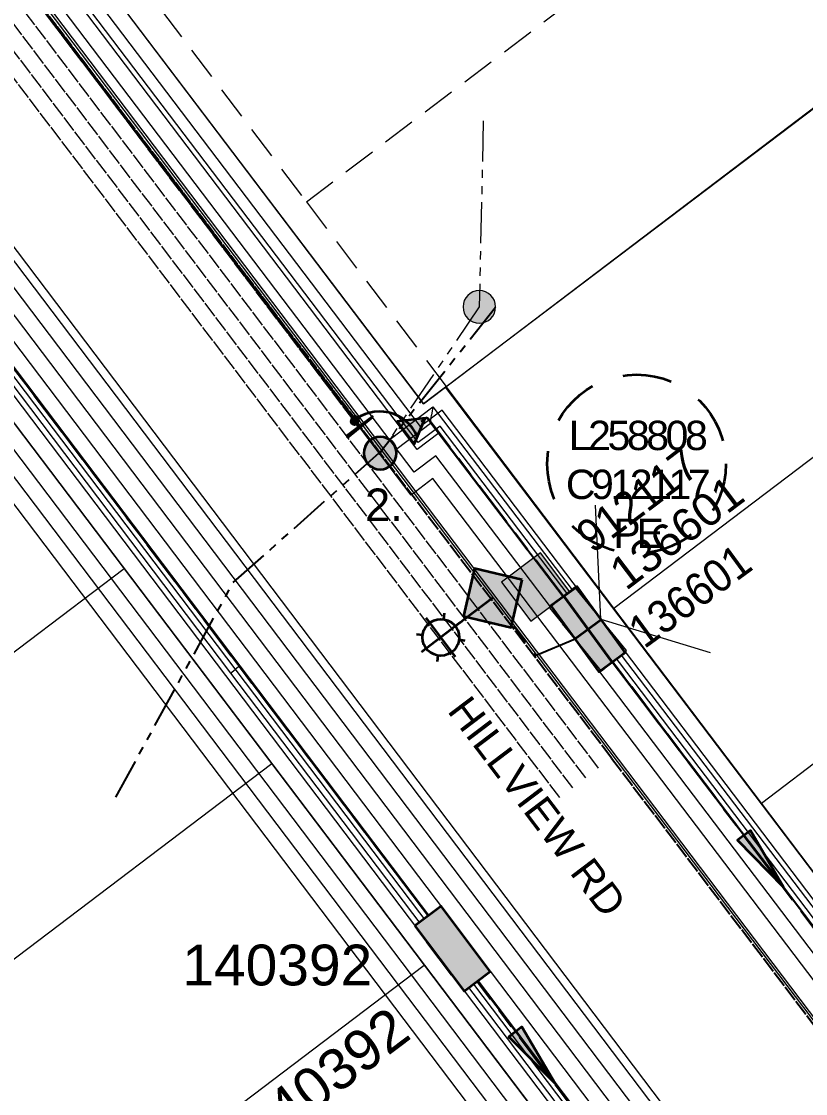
# Model space of a CAD drawing. Header units: metres. Extents: x 0 to 309348, y 0 to 6272736.
# Drawn here: x 308687.2 to 308735.3, y 6271965.2 to 6272031 of the extents above; entities that cross this region are included whole.
import ezdxf
from ezdxf import colors
from ezdxf.entities.mleader import LeaderData, LeaderLine
from ezdxf.enums import TextEntityAlignment as Align
from ezdxf.math import Vec2, Vec3

# ---------------------------------------------------------------- set-up
doc = ezdxf.new("R2010")
doc.units = ezdxf.units.M
for name, pattern in [('Cable Exist OH', [1, 1, 0]), ('Cable Exist UG', [8.2, 4, -1.2, 1.8, -1.2]), ('Dash', [5, 3, -2]), ('DASHEDX2', [38.1, 25.4, -12.7]), ('IE Trench LV', [5.5, 4, -1.5]), ('PHANTOM2', [1.25, 0.625, -0.125, 0.125, -0.125, 0.125, -0.125]), ('PHANTOMX2', [5, 2.5, -0.5, 0.5, -0.5, 0.5, -0.5])]:
    doc.linetypes.add(name, pattern=pattern)
doc.layers.get('0').update_dxf_attribs({"color": 6})
for name, color, linetype, lineweight in [('_User Miscellaneous1', 30, 'Continuous', 13), ('_User Miscellaneous2', 31, 'Continuous', 13), ('_User_HV_Exist', 1, 'Continuous', 35), ('_User_LV_Exist', 5, 'Continuous', 35), ('_User_SL_Exist', 4, 'Continuous', 35), ('Cadastre Developer_SP_NEW', 92, 'Continuous', 15), ('Cadastre Roads_SP_NEW', 214, 'Continuous', 15), ('Mains_LV_EXT', 163, 'Continuous', 25)]:
    doc.layers.add(name, color=color, linetype=linetype, lineweight=lineweight)
doc.layers.add('_User Miscellaneous10', color=252, linetype='Continuous', lineweight=13, plot=False, transparency=0.85)
for name, color, linetype in [('Mains_LV_New_T6', 2, 'Cable 4'), ('Notes', 7, 'Continuous'), ('Services_SP_MOD', 3, 'PHANTOMX2'), ('SupportsUG_SP_LV_EXT', 7, 'Continuous'), ('SupportsUG_SP_LV_NEW', 2, 'Continuous')]:
    doc.layers.add(name, color=color, linetype=linetype)
doc.styles.add('ARIAL', font='arial.ttf', dxfattribs={"height": 2})
doc.styles.add('COLUMN_LABEL', font='arial.ttf', dxfattribs={"height": 2})
doc.styles.add('iecARIAL', font='arial.ttf', dxfattribs={"height": 2})
doc.styles.add('POLE_LABEL', font='arial.ttf', dxfattribs={"height": 2})
doc.styles.add('RoadName', font='arial.ttf', dxfattribs={"height": 2.5})
doc.styles.add('SL_LABEL', font='arial.ttf', dxfattribs={"height": 2})
doc.styles.get("Standard").update_dxf_attribs({"font": 'arial.ttf'})
doc.linetypes.add('Cable 4', pattern='A,5.25,-0.1,["o",Standard,S=2,R=0,X=0.2,Y=-0.7],-2', length=7.35)
doc.linetypes.add('Cable New UG', pattern='A,7,-0.25,["x",Standard,S=2,R=0,X=0.2,Y=-0.8],-2.1', length=9.35)

# ---------------------------------------------------------------- blocks, each defined once
blk = doc.blocks.new('*U398')
for tag, height, rotation, flags, p in [('LANTNUMBER', 0.2, 270, 9, (-1.4, 2.6)), ('LOUTREACH', 0.2, 270, 9, (-1.4, 2.2)), ('LRATECODE', 0.2, 270, 9, (-1.4, 1.8)), ('LREMOVE', 0.2, 270, 9, (-1.4, 1.6)), ('LREPLACE', 0.2, 270, 9, (-1.4, 1.4)), ('LEGEND', 0.2, 270, 9, (-1.4, 0.8)), ('LTYPE', 0.2, 270, 9, (-1.4, 1.2)), ('SUBURB', 0.2, 270, 9, (-1.4, 0.6)), ('LNEW', 0.2, 270, 9, (-6.4, 0)), ('LMASTVOCAB', 0.2, 270, 9, (-6.2, 0)), ('LMAST', 0.2, 270, 9, (-6, 0)), ('LLAMPVOCAB', 0.2, 270, 9, (-5.8, 0)), ('LLAMP', 0.2, 270, 9, (-5.6, 0)), ('LEXIST', 0.2, 270, 9, (-5.4, 0)), ('LCHARGE3PERCENT', 0.2, 270, 9, (-5.2, 0)), ('NO_PHASES', 0.2, 270, 9, (-1.2, 0)), ('LANTERN_TYPE', 0.2, 270, 9, (-1, 0)), ('LANTERN_PURPOSE', 0.2, 270, 9, (-0.8, 0)), ('CONTROL_TYPE', 0.2, 270, 9, (-0.6, 0)), ('CONSTRUCTED_VOLTAGE', 0.2, 270, 9, (-0.4, 0)), ('LNUMBER', 1, 217.13749, 8, (-6.184, -3.429))]:
    blk.add_attdef(tag, text='', height=height, rotation=rotation, dxfattribs=dict(flags=flags)).set_placement(p, align=Align.MIDDLE_LEFT)
at = {"style": 'SL_LABEL'}
for tag, height, rotation, flags, p in [('STREET_CODE', 0.001, 270, 9, (0.001, 0)), ('ASSET_NUM', 1, 217.13749, 8, (-4.977, -5.023))]:
    blk.add_attdef(tag, text='', height=height, rotation=rotation, dxfattribs=dict(at, flags=flags)).set_placement(p, align=Align.MIDDLE_LEFT)
at = {"flags": 1}
blk.add_attdef('Z', (0, 0), '', height=0.001, rotation=270, dxfattribs=at)
blk.add_wipeout([(-4.534, -3.434), (-4.675, -2.21), (-4.208, -1.07), (-2.984, -0.929), (-1.844, -1.396), (-1.703, -2.62), (-2.17, -3.76), (-3.394, -3.901)])
for p, q in [((0, 0), (-2.292, -1.736)), ((-3.868, -1.518), (-4.094, -1.219)), ((-2.283, -3.611), (-4.094, -1.219)), ((-2.984, -0.929), (-3.035, -1.3)), ((-1.993, -1.509), (-4.385, -3.321)), ((-4.675, -2.21), (-4.303, -2.261)), ((-1.703, -2.62), (-2.074, -2.569)), ((-4.086, -3.094), (-4.385, -3.321)), ((-3.394, -3.901), (-3.343, -3.529)), ((-2.283, -3.611), (-2.51, -3.312))]:
    blk.add_line(p, q)
blk.add_circle((-3.189, -2.415), 1.125)
at = {"flags": 9}
for tag, p in [('LOUTREACHVOCAB', (-1.4, 2)), ('LTYPEVOCAB', (-1.4, 1)), ('STREETNAME', (-1.4, 0.4)), ('LOCATION', (-1.4, 0.2)), ('LCHARGE3', (-5, 0)), ('LCHARGE2PERCENT', (-4.8, 0)), ('LCHARGE2', (-4.6, 0)), ('LCHARGE1PERCENT', (-4.4, 0)), ('LCHARGE1', (-4.2, 0)), ('LCATEGORY', (-4, 0)), ('LBRACKETVOCAB', (-3.8, 0)), ('LBRACKET', (-3.6, 0)), ('LKINGHEIGHT', (-3.4, 0)), ('CREPLACE', (-3.2, 0)), ('CREMOVE', (-3, 0)), ('CNUMBER', (-2.8, 0)), ('CNEW', (-2.6, 0)), ('CEXIST', (-2.4, 0)), ('USAGE', (-2.2, 0)), ('STATE', (-2, 0)), ('OWNED_BY', (-1.8, 0)), ('ORIENTATION', (-1.6, 0)), ('OPERATING_VOLTAGE', (-1.4, 0)), ('NOTES', (-1.4, 0)), ('MAINTAINED_BY', (-1.4, -0.663))]:
    blk.add_attdef(tag, text='', height=0.2, rotation=270, dxfattribs=at).set_placement(p, align=Align.MIDDLE_LEFT)
blk.add_attdef('OPERATED_BY', (-1.4, -0.407), '', height=0.2, rotation=270, dxfattribs=at)
blk = doc.blocks.new('POLE_EXT')
blk.add_hatch(color=256).paths.add_polyline_path([(-1, 0, 1), (1, 0, 1)])
blk.add_lwpolyline([(-1, 0, 1), (1, 0, 1)], format="xyb", close=True)
at = {"flags": 8}
blk.add_attdef('pNumber', text='', height=2, dxfattribs=at).set_placement((2.5, 2.5), align=Align.MIDDLE_CENTER)
at = {"style": 'POLE_LABEL', "flags": 9}
for tag, p in [('STRUCTURE_PLANT_NUMBER', (1.355, 0.028)), ('STREET_CODE', (1.355, -0.2))]:
    blk.add_attdef(tag, text='', height=0.2, dxfattribs=at).set_placement(p, align=Align.MIDDLE_LEFT)
at = {"flags": 9}
for tag, p in [('OWNED_BY', (1.355, -0.4)), ('PARENT', (1.355, -0.6)), ('cLV', (1.355, -1.4)), ('SPECIAL_USE', (1.355, -0.8)), ('STATE', (1.355, -1)), ('USAGE', (1.355, -1.2)), ('cHV', (1.355, -2)), ('hDepth', (1.355, -1.6)), ('hDia', (1.355, -1.8)), ('LBRACKET', (1.355, -2.2)), ('LExisting', (1.355, -2.4)), ('LANTNUMBER', (1.355, -2.6)), ('LOther', (1.355, -2.8)), ('LRemove', (1.355, -3)), ('LEGEND', (1.355, -3.2)), ('cLinedev', (1.355, -3.4)), ('pExisting', (1.355, -3.8)), ('LOCATION', (1.355, -3.6)), ('PFNUMBER', (1.355, -4)), ('pFooting', (1.355, -4.4)), ('pNew', (1.355, -4.6)), ('NEWPFNUMBER', (1.355, -4.2)), ('pRelocate', (1.355, -5)), ('pRemove', (1.355, -5.2)), ('pReplace', (1.355, -5.4)), ('pStay', (1.355, -5.6)), ('pType', (1.355, -5.8)), ('cspan', (1.355, -6)), ('STREETNAME', (1.355, -6.2)), ('SUBURB', (1.355, -6.4)), ('NOTES', (1.355, -6.6)), ('OPERATED_BY', (1.355, -7.014)), ('MAINTAINED_BY', (1.355, -6.814))]:
    blk.add_attdef(tag, text='', height=0.2, dxfattribs=at).set_placement(p, align=Align.MIDDLE_LEFT)
at = {"flags": 1}
blk.add_attdef('Z', (1.355, -7.328), '', height=0.2, dxfattribs=at)
blk = doc.blocks.new('*U399')
at = {"width": 0.9}
blk.add_attdef('ASSET_NUM', text='', height=2, dxfattribs=at).set_placement((4, 2), align=Align.MIDDLE_LEFT)
for tag, p, flags in [('SUBURB', (-2, 0), 1), ('STREETNAME', (-1.8, 0), 9), ('PARENT', (-1.6, 0), 9), ('NOTES', (-1.4, 0), 9), ('LOCATION', (-1.2, 0), 9), ('LEGEND', (-1, 0), 9), ('USAGE', (-0.8, 0), 9), ('SUPPORT_TYPE', (-0.6, 0), 9), ('STATE', (-0.4, 0), 9), ('OWNED_BY', (-0.2, 0), 9)]:
    blk.add_attdef(tag, p, '', height=0.2, rotation=270, dxfattribs=dict(flags=flags))
blk.add_wipeout([(2.022, -1.778), (-2.69, -0.108), (-2.022, 1.778), (2.69, 0.108)])
at = {"layer": 'SupportsUG_SP_LV_EXT'}
h = blk.add_hatch(color=256, dxfattribs=at)
h.dxf.hatch_style = 1
h.paths.add_polyline_path([(2.69, 0.108), (-0.844, 1.36), (1.512, 0.525), (-2.022, 1.778), (-2.69, -0.108), (2.022, -1.778)])
blk.add_lwpolyline([(2.69, 0.108), (-0.844, 1.36), (1.512, 0.525), (-2.022, 1.778), (-2.69, -0.108), (2.022, -1.778)], close=True)
blk = doc.blocks.new('*U347')
h = blk.add_hatch(color=256)
h.dxf.hatch_style = 1
edge = h.paths.add_edge_path()
edge.add_arc((2.5, 0), 0.2, 0, 360)
h = blk.add_hatch(color=256)
h.dxf.hatch_style = 1
h.paths.add_polyline_path([(0, -3.5), (0.866, -2), (-0.866, -2)])
for p, q in [((2, -1), (2, 1)), ((2, 0), (2.5, 0))]:
    blk.add_line(p, q)
at = {"flags": 128}
blk.add_lwpolyline([(0, -3.5), (0.866, -2), (-0.866, -2)], close=True, dxfattribs=at)
blk.add_circle((2.5, 0), 0.2)
blk = doc.blocks.new('COLUMN_EXT')
blk.add_hatch(color=256).paths.add_polyline_path([(1.5, -1.5), (1.5, 1.5), (-1.5, 1.5), (-1.5, -1.5)])
blk.add_lwpolyline([(1.5, 1.5), (-1.5, 1.5), (-1.5, -1.5), (1.5, -1.5)], close=True)
at = {"flags": 9}
for tag, p in [('NOTES', (-1.813, 2)), ('STREETNAME', (-1.813, 1.6)), ('LOCATION', (-1.813, 1.4)), ('SUBURB', (-1.813, 1.8)), ('OWNED_BY', (-1.813, 0.6)), ('LEGEND', (-1.813, 1.2)), ('USAGE', (-1.813, 1)), ('STATE', (-1.813, 0.8)), ('COLUMN_TYPE', (-1.813, 0.4))]:
    blk.add_attdef(tag, text='', height=0.2, rotation=180, dxfattribs=at).set_placement(p, align=Align.MIDDLE_LEFT)
at = {"flags": 1}
blk.add_attdef('Z', (-1.813, 2.351), '', height=0.2, rotation=180, dxfattribs=at)
at = {"flags": 9}
for tag, style, p in [('STRUCTURE_PLANT_NUMBER', 'POLE_LABEL', (-1.813, -0.031)), ('STREET_CODE', 'COLUMN_LABEL', (-1.813, 0.2))]:
    blk.add_attdef(tag, text='', height=0.2, rotation=180, dxfattribs=dict(at, style=style)).set_placement(p, align=Align.MIDDLE_LEFT)
at = {"style": 'COLUMN_LABEL', "width": 0.9, "flags": 8}
blk.add_attdef('ASSET_NUM', text='', height=2, rotation=270, dxfattribs=at).set_placement((2, -4), align=Align.MIDDLE_LEFT)
blk = doc.blocks.new('PILLAR_EXT')
blk.add_hatch(color=256).paths.add_polyline_path([(2.5, -1), (2.5, 1), (-2.5, 1), (-2.5, -1)])
for p, q in [((0, -1), (0, 1)), ((2.5, 0), (-2.5, 0))]:
    blk.add_line(p, q)
at = {"ltscale": 10}
blk.add_line((-2.5, 0), (2.5, 0), dxfattribs=at)
blk.add_lwpolyline([(2.5, 1), (1.25, 1), (-1.25, 1), (-2.5, 1), (-2.5, -1), (2.5, -1)], close=True)
for tag, p, flags in [('SUBURB', (0, 2), 1), ('STREETNAME', (0, 1.8), 9), ('PARENT', (0, 1.6), 9), ('NOTES', (0, 1.4), 9), ('SUPPORT_TYPE', (0, 0.6), 9), ('LOCATION', (0, 1.2), 9), ('LEGEND', (0, 1), 9), ('USAGE', (0, 0.8), 9), ('OWNED_BY', (0, 0.2), 9), ('STATE', (0, 0.4), 9)]:
    blk.add_attdef(tag, p, '', height=0.2, rotation=180, dxfattribs=dict(flags=flags))
at = {"width": 0.9, "flags": 8}
blk.add_attdef('ASSET_NUM', text='', height=2, rotation=270, dxfattribs=at).set_placement((2, -4), align=Align.MIDDLE_LEFT)
blk = doc.blocks.new('*U392')
blk.add_hatch(color=256).paths.add_polyline_path([(1.901, -0.942), (0.942, 1.901), (-1.901, 0.942), (-0.942, -1.901)])
blk.add_lwpolyline([(0.942, 1.901), (-1.901, 0.942), (-0.942, -1.901), (1.901, -0.942)], close=True)
at = {"flags": 9}
for tag, p in [('NOTES', (-1.813, 2)), ('STREETNAME', (-1.813, 1.6)), ('LOCATION', (-1.813, 1.4)), ('SUBURB', (-1.813, 1.8)), ('OWNED_BY', (-1.813, 0.6)), ('LEGEND', (-1.813, 1.2)), ('USAGE', (-1.813, 1)), ('STATE', (-1.813, 0.8)), ('COLUMN_TYPE', (-1.813, 0.4))]:
    blk.add_attdef(tag, text='', height=0.2, rotation=180, dxfattribs=at).set_placement(p, align=Align.MIDDLE_LEFT)
at = {"flags": 1}
blk.add_attdef('Z', (-1.813, 2.351), '', height=0.2, rotation=180, dxfattribs=at)
at = {"flags": 9}
for tag, style, p in [('STRUCTURE_PLANT_NUMBER', 'POLE_LABEL', (-1.813, -0.031)), ('STREET_CODE', 'COLUMN_LABEL', (-1.813, 0.2))]:
    blk.add_attdef(tag, text='', height=0.2, rotation=180, dxfattribs=dict(at, style=style)).set_placement(p, align=Align.MIDDLE_LEFT)
at = {"style": 'COLUMN_LABEL', "width": 0.9, "flags": 8}
blk.add_attdef('ASSET_NUM', text='', height=2, rotation=270, dxfattribs=at).set_placement((2, -4), align=Align.MIDDLE_LEFT)
blk = doc.blocks.new('_DotBlank')
at = {"color": 0, "linetype": 'ByBlock', "lineweight": -2}
blk.add_line((-0.5, 0), (-1, 0), dxfattribs=at)
blk.add_circle((0, 0), 0.5, dxfattribs=at)
blk = doc.blocks.new('*U373')
at = {"width": 0.9}
blk.add_attdef('ASSET_NUM', text='', height=2, dxfattribs=at).set_placement((4, 2), align=Align.MIDDLE_LEFT)
for tag, p, flags in [('SUBURB', (-2, 0), 1), ('STREETNAME', (-1.8, 0), 9), ('PARENT', (-1.6, 0), 9), ('NOTES', (-1.4, 0), 9), ('LOCATION', (-1.2, 0), 9), ('LEGEND', (-1, 0), 9), ('USAGE', (-0.8, 0), 9), ('SUPPORT_TYPE', (-0.6, 0), 9), ('STATE', (-0.4, 0), 9), ('OWNED_BY', (-0.2, 0), 9)]:
    blk.add_attdef(tag, p, '', height=0.2, rotation=270, dxfattribs=dict(flags=flags))
blk.add_wipeout([(1, 2.5), (1, -2.5), (-1, -2.5), (-1, 2.5)])
at = {"layer": 'SupportsUG_SP_LV_EXT'}
h = blk.add_hatch(color=256, dxfattribs=at)
h.dxf.hatch_style = 1
h.paths.add_polyline_path([(-1, 2.5), (-1, -1.25), (-1, 1.25), (-1, -2.5), (1, -2.5), (1, 2.5)])
blk.add_lwpolyline([(-1, 2.5), (-1, -1.25), (-1, 1.25), (-1, -2.5), (1, -2.5), (1, 2.5)], close=True)
blk = doc.blocks.new('*U334')
h = blk.add_hatch(color=256)
h.dxf.hatch_style = 1
h.paths.add_polyline_path([(-1.742, 1.804, 1), (-1.433, 2.058, 1)])
for p, q in [((-0.497, 2.18), (-2.043, 0.91)), ((-1.27, 1.545), (-1.587, 1.931))]:
    blk.add_line(p, q)
blk.add_circle((-1.587, 1.931), 0.2)
blk = doc.blocks.new('*U345')
h = blk.add_hatch(color=256)
h.dxf.hatch_style = 1
h.paths.add_polyline_path([(-3.741, 1.416), (-0.177, -0.468), (0.177, 0.468)])
blk.add_line((-0.468, 0.177), (-3.741, 1.416))
at = {"flags": 128}
blk.add_lwpolyline([(-3.741, 1.416), (-0.177, -0.468), (0.177, 0.468)], close=True, dxfattribs=at)
blk.add_circle((0, 0), 0.0001)

msp = doc.modelspace()

# ---------------------------------------------------------------- linework, layer by layer
at = {"layer": '_User Miscellaneous1', "ltscale": 0.7}
for p, q in [((308683.97361, 6272013.45541), (308700.63286, 6271991.45805)), ((308683.39964, 6272013.02073), (308700.05884, 6271991.02342)), ((308700.05884, 6271991.02342), (308700.34585, 6271991.24073)), ((308700.05884, 6271991.02342), (308717.02845, 6271968.60587)), ((308700.63286, 6271991.45805), (308700.34585, 6271991.24073)), ((308700.63286, 6271991.45805), (308717.6024, 6271969.04058)), ((308717.02845, 6271968.60587), (308717.31542, 6271968.82323)), ((308717.6024, 6271969.04058), (308717.31542, 6271968.82323)), ((308717.6024, 6271969.04058), (308726.91869, 6271956.74693)), ((308717.02845, 6271968.60587), (308726.34482, 6271956.3121))]:
    msp.add_line(p, q, dxfattribs=at)
at = {"layer": '_User Miscellaneous1'}
for p, q in [((308709.84784, 6272005.35791), (308712.46521, 6272007.34514)), ((308712.32806, 6272006.337), (308712.39663, 6272006.84107)), ((308712.46521, 6272007.34514), (308712.39663, 6272006.84107)), ((308712.46521, 6272007.34514), (308721.01092, 6271996.12656)), ((308710.28323, 6272004.78447), (308712.32806, 6272006.337)), ((308712.32806, 6272006.337), (308720.43816, 6271995.69027)), ((308709.84784, 6272005.35791), (308710.06553, 6272005.07119)), ((308710.28323, 6272004.78447), (308710.06553, 6272005.07119)), ((308720.43816, 6271995.69027), (308720.72454, 6271995.90841)), ((308721.01092, 6271996.12656), (308720.72454, 6271995.90841)), ((308723.44677, 6271991.69165), (308723.73335, 6271991.90954)), ((308723.44677, 6271991.69165), (308740.21841, 6271969.63237)), ((308724.01993, 6271992.12742), (308723.73335, 6271991.90954)), ((308724.01993, 6271992.12742), (308740.79212, 6271970.06741))]:
    msp.add_line(p, q, dxfattribs=at)
at = {"layer": '_User Miscellaneous1', "flags": 128}
msp.add_lwpolyline([(308709.24658, 6272004.49839), (308666.04488, 6272061.41019)], dxfattribs=at)
at = {"layer": '_User Miscellaneous1', "linetype": 'PHANTOM2', "ltscale": 4}
msp.add_lwpolyline([(308715.55987, 6272024.88344), (308715.32144, 6272013.47274), (308709.23895, 6272004.51005)], dxfattribs=at)
at = {"layer": '_User Miscellaneous10', "linetype": 'DASHEDX2', "ltscale": 0.08}
for p, q in [((308704.71056, 6272019.90493), (308730.77538, 6272039.64442)), ((308695.81792, 6272031.64713), (308704.71056, 6272019.90493)), ((308704.71056, 6272019.90493), (308713.28523, 6272008.58259))]:
    msp.add_line(p, q, dxfattribs=at)
at = {"layer": '_User Miscellaneous10', "linetype": 'Continuous'}
for p, q in [((308713.28523, 6272008.58259), (308737.81907, 6272027.15364)), ((308712.29255, 6272007.83118), (308713.28523, 6272008.58259))]:
    msp.add_line(p, q, dxfattribs=at)
at = {"layer": '_User Miscellaneous10', "color": 2, "flags": 128}
for points in [[(308722.7853, 6271994.3158), (308722.45276, 6272001.3079)], [(308722.78573, 6271994.31522), (308729.48104, 6271992.27246)]]:
    msp.add_lwpolyline(points, dxfattribs=at)
at = {"layer": '_User Miscellaneous2', "linetype": 'Cable Exist OH'}
msp.add_lwpolyline([(308579.67802, 6272175.10202), (308623.209, 6272117.84196), (308707.65576, 6272006.4421)], dxfattribs=at)
at = {"layer": '_User_LV_Exist', "linetype": 'Cable Exist OH', "ltscale": 0.7}
msp.add_lwpolyline([(308707.75723, 6272006.5212), (308666.04504, 6272061.40998)], dxfattribs=at)
at = {"layer": '_User_LV_Exist', "linetype": 'Cable Exist UG', "ltscale": 0.7, "flags": 128}
for points in [[(308677.6246, 6272021.76977), (308713.50858, 6271974.38751)], [(308740.21647, 6271969.63095), (308723.49727, 6271991.71835)], [(308746.64851, 6271928.97597), (308743.13297, 6271927.78261), (308734.89787, 6271938.88239), (308737.21285, 6271943.05709), (308715.04376, 6271972.32385)]]:
    msp.add_lwpolyline(points, dxfattribs=at)
at = {"layer": '_User_LV_Exist', "ltscale": 0.75}
msp.add_arc((308709.19868, 6272004.56151), 2.5, 22.3204384, 131.3323279, dxfattribs=at)
at = {"layer": 'Cadastre Developer_SP_NEW', "transparency": 33554687}
for p, q in [((308713.28523, 6272008.58259), (308737.81907, 6272027.15364)), ((308723.56684, 6271995.00634), (308748.09634, 6272013.58311)), ((308732.62278, 6271983.04851), (308757.15229, 6272001.62527)), ((308732.62278, 6271983.04851), (308723.56684, 6271995.00634)), ((308743.35689, 6271968.87476), (308732.62278, 6271983.04851))]:
    msp.add_line(p, q, dxfattribs=at)
at = {"layer": 'Cadastre Developer_SP_NEW'}
for p, q in [((308669.59496, 6271979.30008), (308693.52931, 6271997.42589)), ((308678.65101, 6271967.34233), (308702.58486, 6271985.46776)), ((308688.00892, 6271954.98597), (308711.94306, 6271973.11162))]:
    msp.add_line(p, q, dxfattribs=at)
at = {"layer": 'Cadastre Developer_SP_NEW', "linetype": 'Continuous'}
msp.add_lwpolyline([(308940.44236, 6272181.05573), (308898.09406, 6272237.30582), (308896.28016, 6272235.92887), (308669.32838, 6272063.60192), (308711.90238, 6272007.53266), (308765.7124, 6272048.38774), (308871.34336, 6272128.22574), (308940.44236, 6272181.05573)], close=True, dxfattribs=at)
at = {"layer": 'Mains_LV_EXT', "linetype": 'Cable Exist OH'}
msp.add_lwpolyline([(308723.43897, 6271985.80202), (308759.08198, 6271938.847)], dxfattribs=at)
at = {"layer": 'Services_SP_MOD'}
for points in [[(308716.32034, 6272013.42589), (308709.13612, 6272004.41934)], [(308693.0222, 6271983.41085), (308700.22476, 6271996.57386), (308709.1844, 6272004.52913)]]:
    msp.add_lwpolyline(points, dxfattribs=at)

# ---------------------------------------------------------------- block references
at = {"layer": '_User Miscellaneous1'}
for p in [(308715.32144, 6272013.47274), (308709.2386, 6272004.50888)]:
    msp.add_blockref('POLE_EXT', p, dxfattribs=at)
at = {"layer": '_User_LV_Exist', "ltscale": 0.75, "rotation": 126.747442380838}
msp.add_blockref('*U347', (308709.19868, 6272004.56151), dxfattribs=at)
at = {"layer": '_User_LV_Exist'}
msp.add_blockref('POLE_EXT', (308709.2386, 6272004.50888), dxfattribs=at)
at = {"layer": '_User_SL_Exist'}
for name, p in [('*U334', (308709.24311, 6272004.51067)), ('POLE_EXT', (308709.2386, 6272004.50888))]:
    msp.add_blockref(name, p, dxfattribs=at)

# ---------------------------------------------------------------- texts
at = {"layer": '_User Miscellaneous1', "linetype": 'Cable New UG', "ltscale": 0.75, "insert": (308708.30458, 6272002.33445), "char_height": 2, "attachment_point": 1}
msp.add_mtext_dynamic_manual_height_columns('2.', width=5.8733595, gutter_width=12.5, heights=[0], dxfattribs=at)
at = {"layer": '_User_LV_Exist', "linetype": 'Cable New UG', "ltscale": 0.75, "insert": (308708.30458, 6272002.33445), "char_height": 2, "attachment_point": 1}
msp.add_mtext_dynamic_manual_height_columns('2.', width=5.8733595, gutter_width=12.5, heights=[0], dxfattribs=at)
at = {"layer": '_User_SL_Exist', "linetype": 'Cable New UG', "ltscale": 0.75, "insert": (308708.30458, 6272002.33445), "char_height": 2, "attachment_point": 1}
msp.add_mtext_dynamic_manual_height_columns('2.', width=5.8733595, gutter_width=12.5, heights=[0], dxfattribs=at)

# ---------------------------------------------------------------- next in the draw order: block references
at = {"layer": '_User_LV_Exist', "linetype": 'IE Trench LV', "ltscale": 0.7}
msp.add_blockref('*U398', (308716.14971, 6271995.62396), dxfattribs=at)

# ---------------------------------------------------------------- next in the draw order: linework, layer by layer
at = {"layer": '_User Miscellaneous10', "ltscale": 0.75, "flags": 128}
for points in [[(308756.3486, 6271951.71998), (308752.41283, 6271956.91692), (308743.35689, 6271968.87476), (308713.23678, 6272008.54581), (308711.90242, 6272007.53261), (308669.33503, 6272063.60697)], [(308755.55141, 6271951.11625), (308751.61564, 6271956.3132), (308742.56007, 6271968.27054), (308713.04506, 6272007.14462), (308711.71063, 6272006.13138), (308668.53853, 6272063.00233)], [(308754.75422, 6271950.51252), (308750.81846, 6271955.70947), (308741.76325, 6271967.66633), (308712.85334, 6272005.74343), (308711.51885, 6272004.73014), (308667.74203, 6272062.39769)], [(308753.95704, 6271949.90879), (308750.02127, 6271955.10574), (308740.96643, 6271967.06211), (308712.66161, 6272004.34225), (308711.32706, 6272003.32891), (308666.94554, 6272061.79304)], [(308753.15985, 6271949.30506), (308749.22408, 6271954.50201), (308740.16961, 6271966.4579), (308712.46989, 6272002.94106), (308711.13528, 6272001.92767), (308666.14904, 6272061.1884)]]:
    msp.add_lwpolyline(points, dxfattribs=at)
at = {"layer": '_User Miscellaneous10', "color": 4, "ltscale": 0.75, "flags": 128}
msp.add_lwpolyline([(308754.99338, 6271950.69364), (308751.05761, 6271955.89058), (308742.00229, 6271967.84759), (308712.91085, 6272006.16379), (308711.57638, 6272005.15051), (308667.98098, 6272062.57908)], dxfattribs=at)
at = {"layer": '_User Miscellaneous10', "linetype": 'Cable Exist OH'}
for points in [[(308723.43897, 6271985.80202), (308666.04504, 6272061.40998)], [(308722.64247, 6271985.1974), (308665.24853, 6272060.80535)], [(308721.84596, 6271984.59277), (308664.45202, 6272060.20072)], [(308721.04945, 6271983.98814), (308663.65551, 6272059.59609)], [(308720.25294, 6271983.38351), (308662.859, 6272058.99146)]]:
    msp.add_lwpolyline(points, dxfattribs=at)
at = {"layer": '_User_LV_Exist', "linetype": 'Cable Exist UG', "ltscale": 0.7, "flags": 128}
msp.add_lwpolyline([(308720.47955, 6271995.705), (308712.85334, 6272005.74343), (308712.12656, 6272006.70059), (308711.47095, 6272006.2216)], dxfattribs=at)
at = {"layer": 'Cadastre Developer_SP_NEW', "transparency": 33554687}
msp.add_line((308723.56684, 6271995.00634), (308713.28523, 6272008.58259), dxfattribs=at)
at = {"layer": 'Cadastre Roads_SP_NEW', "color": 4, "linetype": 'Continuous', "ltscale": 2, "transparency": 33554495}
msp.add_line((308795.7998, 6271890.51699), (308668.23644, 6272058.95679), dxfattribs=at)
at = {"layer": 'Mains_LV_EXT', "linetype": 'Cable Exist OH'}
msp.add_lwpolyline([(308723.43897, 6271985.80202), (308666.04504, 6272061.40998)], dxfattribs=at)

# ---------------------------------------------------------------- next in the draw order: block references
at = {"layer": '_User Miscellaneous1'}
ref = msp.add_blockref('*U399', (308721.98841, 6271993.71168), dxfattribs=dict(at, rotation=148.8710516492884))
ref.add_attrib('ASSET_NUM', '136601', dxfattribs={"layer": '0', "height": 2, "rotation": 37.1374889, "style": 'iecARIAL'}).set_placement((308723.70765, 6271996.825), align=Align.MIDDLE_LEFT)

# ---------------------------------------------------------------- next in the draw order: linework, layer by layer
at = {"layer": '_User Miscellaneous10', "flags": 128}
for points in [[(308782.5973, 6271886.21018), (308780.83529, 6271878.46605), (308729.3585, 6271851.98098), (308719.12286, 6271854.30992), (308644.75152, 6271952.51279), (308603.3964, 6272007.12056), (308592.39987, 6272021.64081, -0.52204641), (308601.77923, 6272050.5137), (308616.23599, 6272053.84016), (308646.21031, 6272060.63719), (308655.84615, 6272057.1218), (308716.72618, 6271976.73402), (308733.02679, 6271955.20977), (308741.97563, 6271943.39365), (308743.37769, 6271941.05887)], [(308781.62223, 6271886.43204), (308779.96356, 6271879.14214), (308729.22504, 6271853.03691), (308719.70004, 6271855.20415), (308645.54871, 6271953.11652), (308604.19359, 6272007.72429), (308593.19706, 6272022.24454, -0.5214343), (308602.03721, 6272049.54693), (308616.45868, 6272052.86527), (308646.14425, 6272059.59682), (308655.22676, 6272056.2833), (308715.92899, 6271976.13029), (308732.2296, 6271954.60604), (308741.146, 6271942.83275), (308742.5204, 6271940.54405)], [(308780.64715, 6271886.6539), (308779.09183, 6271879.81822), (308729.09157, 6271854.09283), (308720.27723, 6271856.09838), (308646.3459, 6271953.72025), (308604.99078, 6272008.32801), (308593.99425, 6272022.84827, -0.52076767), (308602.29618, 6272048.58039), (308616.68138, 6272051.89038), (308646.07819, 6272058.55645), (308654.60737, 6272055.4448), (308715.13181, 6271975.52655), (308731.4324, 6271954.00232), (308740.31637, 6271942.27186), (308741.6631, 6271940.02923)], [(308779.67207, 6271886.87576), (308778.2201, 6271880.49431), (308728.9581, 6271855.14876), (308720.85441, 6271856.99261), (308647.14309, 6271954.32398), (308605.78798, 6272008.93174), (308594.79144, 6272023.452, -0.52003793), (308602.55621, 6272047.61409), (308616.90407, 6272050.91549), (308646.01212, 6272057.51608), (308653.98798, 6272054.6063), (308714.33462, 6271974.92282), (308730.63521, 6271953.39859), (308739.48674, 6271941.71097), (308740.8058, 6271939.51441)], [(308778.69699, 6271887.09762), (308777.34837, 6271881.1704), (308728.82464, 6271856.20469), (308721.4316, 6271857.88684), (308647.94028, 6271954.92771), (308606.58517, 6272009.53546), (308595.58863, 6272024.05573, -0.51923441), (308602.81743, 6272046.64806), (308617.12676, 6272049.9406), (308645.94606, 6272056.47571), (308653.36859, 6272053.7678), (308713.53743, 6271974.31909), (308729.83802, 6271952.79487), (308738.65711, 6271941.15007), (308739.9485, 6271938.99959)], [(308777.72191, 6271887.31948), (308776.47665, 6271881.84648), (308728.69117, 6271857.26061), (308722.00879, 6271858.78107), (308648.73747, 6271955.53144), (308607.38236, 6272010.13918), (308596.38581, 6272024.65946, -0.51834377), (308603.07994, 6272045.68234), (308617.34945, 6272048.96571), (308645.88, 6272055.43535), (308652.74921, 6272052.92929), (308712.74025, 6271973.71536), (308729.04083, 6271952.19114), (308737.82748, 6271940.58918), (308739.0912, 6271938.48478)], [(308776.74683, 6271887.54133), (308775.60492, 6271882.52257), (308728.55771, 6271858.31654), (308722.58597, 6271859.6753), (308649.53466, 6271956.13517), (308608.17956, 6272010.74291), (308597.183, 6272025.26319, -0.51734899), (308603.3439, 6272044.71694), (308617.57215, 6272047.99082), (308645.81393, 6272054.39498), (308652.12982, 6272052.09079), (308711.94306, 6271973.11162), (308728.24363, 6271951.58742), (308736.99785, 6271940.02828), (308738.2339, 6271937.96996)], [(308775.77175, 6271887.76319), (308774.73319, 6271883.19866), (308728.42424, 6271859.37247), (308723.16316, 6271860.56953), (308650.33185, 6271956.73889), (308608.97675, 6272011.34663), (308597.98019, 6272025.86692, -0.51622803), (308603.60948, 6272043.75192), (308617.79484, 6272047.01593), (308645.74787, 6272053.35461), (308651.51043, 6272051.25229), (308711.14587, 6271972.50789), (308727.44644, 6271950.98369), (308736.16822, 6271939.46739), (308737.3766, 6271937.45514)], [(308774.79667, 6271887.98505), (308773.86146, 6271883.87474), (308728.29077, 6271860.42839), (308723.74034, 6271861.46376), (308651.12903, 6271957.34262), (308609.77394, 6272011.95036), (308598.77738, 6272026.47065, -0.51495167), (308603.87691, 6272042.78733), (308618.01753, 6272046.04104), (308645.68181, 6272052.31424), (308650.89104, 6272050.41379), (308710.34869, 6271971.90416), (308726.64925, 6271950.37997), (308735.33859, 6271938.90649), (308736.51931, 6271936.94032)], [(308773.82159, 6271888.20691), (308772.98973, 6271884.55083), (308728.15731, 6271861.48432), (308724.31753, 6271862.35799), (308651.92622, 6271957.94635), (308610.57114, 6272012.55408), (308599.57457, 6272027.07438, -0.51348025), (308604.14645, 6272041.82322), (308618.24023, 6272045.06615), (308645.61574, 6272051.27387), (308650.27165, 6272049.57528), (308709.5515, 6271971.30042), (308725.85206, 6271949.77624), (308734.50896, 6271938.3456), (308735.66201, 6271936.4255)]]:
    msp.add_lwpolyline(points, format="xyb", dxfattribs=at)
at = {"layer": '_User Miscellaneous10', "color": 4, "flags": 128}
msp.add_lwpolyline([(308778.40447, 6271887.16417), (308777.08686, 6271881.37322), (308728.7846, 6271856.52146), (308721.60476, 6271858.15511), (308648.17944, 6271955.10882), (308606.82433, 6272009.71658), (308595.82778, 6272024.23685, -0.51897706), (308602.89604, 6272046.35831), (308617.19357, 6272049.64813), (308645.92624, 6272056.1636), (308653.18278, 6272053.51624), (308713.29828, 6271974.13797), (308729.59886, 6271952.61375), (308738.40822, 6271940.9818), (308739.69131, 6271938.84515)], format="xyb", dxfattribs=at)
at = {"layer": 'Cadastre Developer_SP_NEW'}
msp.add_line((308652.12982, 6272052.09079), (308748.17621, 6271925.26712), dxfattribs=at)
at = {"layer": 'Cadastre Roads_SP_NEW'}
msp.add_line((308658.09563, 6272054.9795), (308780.78118, 6271892.98063), dxfattribs=at)
msp.add_lwpolyline([(308567.03935, 6272192.77159), (308656.82223, 6272074.21871), (308825.40199, 6271851.61927)], dxfattribs=at)
at = {"layer": 'Mains_LV_New_T6', "color": 4, "linetype": 'Cable Exist UG', "ltscale": 0.7, "flags": 128}
msp.add_lwpolyline([(308721.19151, 6271993.10756), (308718.76429, 6271992.07549), (308717.0553, 6271994.42818)], dxfattribs=at)

# ---------------------------------------------------------------- next in the draw order: block references
at = {"layer": '_User Miscellaneous1'}
ref = msp.add_blockref('COLUMN_EXT', (308718.78175, 6271996.30068), dxfattribs=dict(at, rotation=306.8714150661399))
ref.add_attrib('ASSET_NUM', '912117', dxfattribs={"layer": '0', "height": 2, "rotation": 37.1374889, "style": 'COLUMN_LABEL', "width": 0.9}).set_placement((308721.67247, 6271999.10529), align=Align.MIDDLE_LEFT)
at = {"layer": '_User_LV_Exist', "ltscale": 0.75, "rotation": 328.2221889049868}
msp.add_blockref('*U392', (308716.14971, 6271995.62396), dxfattribs=at)
at = {"layer": '_User_LV_Exist'}
ref = msp.add_blockref('PILLAR_EXT', (308721.98841, 6271993.71168), dxfattribs=dict(at, rotation=306.2307047412381))
ref.add_attrib('ASSET_NUM', '136601', dxfattribs={"layer": '0', "height": 2, "rotation": 36.2307047, "width": 0.9}).set_placement((308724.85493, 6271993.27545), align=Align.MIDDLE_LEFT)

# ---------------------------------------------------------------- next in the draw order: texts
at = {"layer": '_User_LV_Exist', "linetype": 'Dash', "insert": (308724.9693, 6272002.59121), "char_height": 1.8, "width": 11.3087193, "attachment_point": 5}
msp.add_mtext('{\\T0.8;L258808\\PC912117\\PPE}', dxfattribs=at)

# ---------------------------------------------------------------- next in the draw order: leaders
at = {"layer": 'Notes'}
ml = msp.add_multileader_mtext('Standard', dxfattribs=at)
ml.set_content('{\\C7;STAGE 5 CONSTRUCTED UNDER URS15926}', color=256, style='ARIAL')
ml.set_leader_properties()
ml.set_arrow_properties(name='DOTBLANK')
ml.build(insert=Vec2(0, 0))
ml.multileader.update_dxf_attribs({"leader_type": 2, "has_text_frame": 1, "dogleg_length": 1, "arrow_head_size": 1.38378, "scale": 0.553511})
ctx = ml.context
ctx.base_point, ctx.scale, ctx.char_height, ctx.arrow_head_size, ctx.landing_gap_size, ctx.plane_origin = Vec3(308871.47433, 6272002.29456), 0.553511, 1.1070212, 1.38378, 0.55351, Vec3(310238.84684, 6271939.34729)
ctx.text_align_type = 1
notes = []
notes.append((ctx, [(0, (0, 0, 0), (0, 0), (1, 0), 1, [])]))
ctx.mtext.insert, ctx.mtext.width, ctx.mtext.alignment, ctx.mtext.flow_direction = Vec3(308878.01357, 6272002.80122), 13.0175729, 2, 5
ctx.mtext.has_bg_fill, ctx.mtext.bg_color, ctx.mtext.bg_scale_factor, ctx.mtext.bg_transparency, ctx.mtext.use_window_bg_color = 1, -1073741824, 2, 0, 1
for ctx, leaders in notes:
    for number, flags, end, landing, length, lines in leaders:
        leader = LeaderData()
        leader.index, (leader.has_last_leader_line, leader.has_dogleg_vector, leader.attachment_direction) = number, flags
        leader.last_leader_point, leader.dogleg_vector, leader.dogleg_length = Vec3(end), Vec3(landing), length
        for number, points, colour, breaks in lines:
            line = LeaderLine()
            line.index, line.vertices, line.color, line.breaks = number, Vec3.list(points), colors.encode_raw_color(colour), breaks
            leader.lines.append(line)
        ctx.leaders.append(leader)

# ---------------------------------------------------------------- next in the draw order: leaders
ml = msp.add_multileader_mtext('Standard', dxfattribs=at)
ml.set_content('{\\C7;CONSTRUCTED UNDER STAGE 7 - URS15927}', color=256, style='ARIAL')
ml.set_leader_properties()
ml.set_arrow_properties(name='DOTBLANK')
ml.build(insert=Vec2(0, 0))
ml.multileader.update_dxf_attribs({"leader_type": 2, "has_text_frame": 1, "dogleg_length": 1, "arrow_head_size": 1.38378, "scale": 0.553511})
ctx = ml.context
ctx.base_point, ctx.scale, ctx.char_height, ctx.arrow_head_size, ctx.landing_gap_size, ctx.plane_origin, ctx.plane_x_axis, ctx.plane_y_axis = Vec3(308747.1531, 6271983.61735), 0.553511, 1.8, 1.38378, 0.55351, Vec3(309789.05918, 6272791.32616), Vec3(0.79718908, 0.60372972), Vec3(-0.60372972, 0.79718908)
ctx.text_align_type = 1
notes = []
notes.append((ctx, [(0, (0, 0, 0), (0, 0), (1, 0), 1, [])]))
ctx.mtext.insert, ctx.mtext.text_direction, ctx.mtext.rotation, ctx.mtext.width, ctx.mtext.alignment, ctx.mtext.flow_direction = Vec3(308757.44483, 6271992.11768), Vec3(0.79718908, 0.60372972), 0.64817146, 30.6909229, 2, 5
ctx.mtext.has_bg_fill, ctx.mtext.bg_color, ctx.mtext.bg_scale_factor, ctx.mtext.bg_transparency, ctx.mtext.use_window_bg_color = 1, -1073741824, 2, 0, 1
for ctx, leaders in notes:
    for number, flags, end, landing, length, lines in leaders:
        leader = LeaderData()
        leader.index, (leader.has_last_leader_line, leader.has_dogleg_vector, leader.attachment_direction) = number, flags
        leader.last_leader_point, leader.dogleg_vector, leader.dogleg_length = Vec3(end), Vec3(landing), length
        for number, points, colour, breaks in lines:
            line = LeaderLine()
            line.index, line.vertices, line.color, line.breaks = number, Vec3.list(points), colors.encode_raw_color(colour), breaks
            leader.lines.append(line)
        ctx.leaders.append(leader)

# ---------------------------------------------------------------- next in the draw order: linework, layer by layer
at = {"layer": '_User_LV_Exist', "linetype": 'Dash'}
msp.add_circle((308724.9693, 6272003.84121), 5.48074, dxfattribs=at)

# ---------------------------------------------------------------- next in the draw order: block references
at = {"layer": '_User_LV_Exist', "ltscale": 0.75, "rotation": 148.2221888891156}
for p in [(308731.55257, 6271981.0714), (308717.53569, 6271969.02912)]:
    msp.add_blockref('*U345', p, dxfattribs=at)
at = {"layer": 'SupportsUG_SP_LV_NEW'}
ref = msp.add_blockref('*U373', (308713.68004, 6271974.12012), dxfattribs=dict(at, rotation=37.05121471729116))
ref.add_attrib('ASSET_NUM', '140392', dxfattribs={"layer": '0', "height": 2.5, "rotation": 37.0512147}).set_placement((308701.19972, 6271962.66553), align=Align.MIDDLE_LEFT)

# ---------------------------------------------------------------- next in the draw order: block references
at = {"layer": '_User_LV_Exist'}
ref = msp.add_blockref('*U373', (308713.68004, 6271974.12012), dxfattribs=dict(at, rotation=37.05121471729116))
ref.add_attrib('ASSET_NUM', '140392', dxfattribs={"layer": '0', "height": 2.5}).set_placement((308697.10064, 6271973.1186), align=Align.MIDDLE_LEFT)

# ---------------------------------------------------------------- next in the draw order: texts
at = {"layer": '_User Miscellaneous1', "color": 6, "ltscale": 0.7, "insert": (308714.74436, 6271989.77915), "char_height": 1.8, "width": 16.1387643, "attachment_point": 1, "rotation": 307.1663368, "style": 'RoadName'}
msp.add_mtext('{\\C256;HILLVIEW RD}', dxfattribs=at)
at = {"layer": '_User_HV_Exist', "color": 6, "ltscale": 0.7, "insert": (308714.74436, 6271989.77915), "char_height": 1.8, "width": 16.1387643, "attachment_point": 1, "rotation": 307.1663368, "style": 'RoadName'}
msp.add_mtext('{\\C256;HILLVIEW RD}', dxfattribs=at)
at = {"layer": '_User_LV_Exist', "color": 6, "ltscale": 0.7, "insert": (308714.74436, 6271989.77915), "char_height": 1.8, "width": 16.1387643, "attachment_point": 1, "rotation": 307.1663368, "style": 'RoadName'}
msp.add_mtext('{\\C256;HILLVIEW RD}', dxfattribs=at)

doc.saveas('drawing.dxf')
